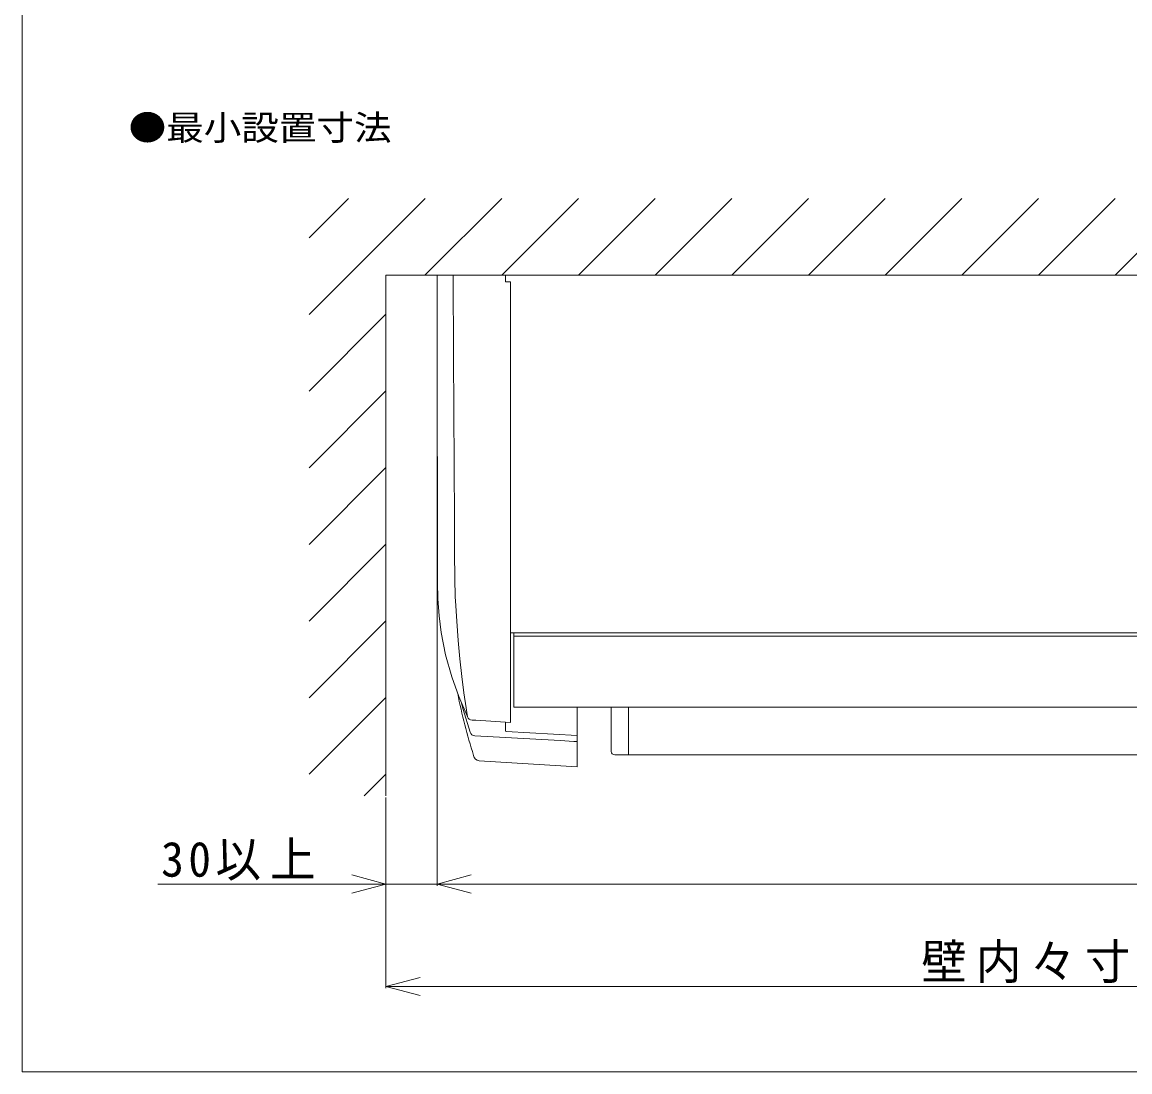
# Model space of a CAD drawing. Units: millimetres, scale not verified. Extents: x -1682 to -296, y -1188 to 1054.
# Drawn here: x -1682 to -1033, y -1188 to -573 of the extents above; entities that cross this region are included whole.
import ezdxf
from ezdxf.enums import TextEntityAlignment as Align

# ---------------------------------------------------------------- set-up
doc = ezdxf.new("R2010")
doc.units = ezdxf.units.MM
doc.header["$LTSCALE"] = 4
doc.linetypes.add('DASHED3', pattern=[4, 3, -1])
doc.layers.add('0-1_USER1', color=3, linetype='Continuous')
for name, color, linetype, lineweight in [('0-2_YKK_ZWAK', 7, 'Continuous', 9), ('0-5_YKK_A1', 4, 'DASHED3', 9), ('0-6_YKK_D', 6, 'Continuous', 9), ('0-7_YSS_K', 3, 'Continuous', 9)]:
    doc.layers.add(name, color=color, linetype=linetype, lineweight=lineweight)
doc.styles.add('ＭＳ ゴシック', font='')
doc.styles.get('ＭＳ ゴシック').set_extended_font_data('MS Gothic')

msp = doc.modelspace()

# ---------------------------------------------------------------- linework, layer by layer
at = {"layer": '0-2_YKK_ZWAK'}
for p, q in [((-1682, -1188), (-1682, 996)), ((-296, -1188), (-1682, -1188))]:
    msp.add_line(p, q, dxfattribs=at)
at = {"layer": '0-5_YKK_A1', "linetype": 'Continuous'}
for p, q in [((-1438.998, -721.274), (-1438.997, -723.274)), ((-1438.998, -721.274), (-1429.614, -721.274)), ((-1438.997, -723.274), (-1438.99, -731.274)), ((-1429.369, -768.585), (-1429.614, -721.274)), ((-1429.614, -721.274), (-1426.926, -721.274)), ((-1399, -721.274), (-1426.926, -721.274)), ((-1399, -721.274), (-1399, -725.274)), ((-1399, -725.274), (-1396, -725.274)), ((-1396, -725.274), (-1396, -894.647)), ((-1438.99, -731.274), (-1438.961, -763.274)), ((-1438.961, -763.274), (-1438.832, -891.274)), ((-1428.863, -864.523), (-1429.369, -768.585)), ((-1428.735, -888.507), (-1428.863, -864.523)), ((-1428.703, -894.503), (-1428.735, -888.507)), ((-1438.832, -891.274), (-1438.821, -901.119)), ((-1396, -894.647), (-1396, -912.791)), ((-1438.821, -901.119), (-1438.62, -910.964)), ((-1438.62, -910.964), (-1437.872, -920.821)), ((-1427.494, -923.961), (-1428.227, -912.124)), ((-1396, -983.318), (-1396, -912.791)), ((-1437.872, -920.821), (-1436.577, -930.652)), ((-1426.614, -935.311), (-1427.494, -923.961)), ((-1436.577, -930.652), (-1433.995, -943.699)), ((-1396, -930.766), (-582, -930.766)), ((-1396, -930.766), (-584, -930.766)), ((-1394, -932.754), (-584, -932.754)), ((-1425.628, -946.133), (-1426.614, -935.311)), ((-1433.995, -943.699), (-1430.435, -956.59)), ((-1424.531, -956.357), (-1425.628, -946.133)), ((-1430.435, -956.59), (-1426.353, -968.105)), ((-1423.329, -965.931), (-1424.531, -956.357)), ((-1422.03, -974.781), (-1423.329, -965.931)), ((-1426.353, -968.105), (-1421.458, -979.363)), ((-1423.721, -975.691), (-1424.632, -972.063)), ((-1419.641, -989.055), (-1423.721, -975.691)), ((-1421.352, -978.895), (-1422.03, -974.781)), ((-1421.458, -979.363), (-1421.163, -979.97)), ((-1421.179, -979.886), (-1421.352, -978.895)), ((-1357, -974.397), (-1357, -1009.274)), ((-1336.999, -974.397), (-1336.999, -1000.316)), ((-1326.999, -974.397), (-1326.999, -1002.316)), ((-1421.182, -979.979), (-1421.163, -979.97)), ((-1421.163, -979.97), (-1421.179, -979.886)), ((-1418.555, -981.895), (-1416.243, -982.042)), ((-1416.243, -982.042), (-1396, -983.318)), ((-1399, -988.073), (-1399, -983.129)), ((-1398.93, -992.151), (-1416.945, -991.122)), ((-1366.983, -993.974), (-1398.93, -992.151)), ((-1357, -990.947), (-1398.528, -988.581)), ((-1358.997, -994.43), (-1366.983, -993.974)), ((-1357, -994.544), (-1358.997, -994.43)), ((-1414.294, -1005.769), (-1357, -1009.274))]:
    msp.add_line(p, q, dxfattribs=at)
for points in [[(-1394, -930.766), (-1394, -974.397), (-584, -974.397)], [(-1334.999, -1002.316), (-1326.999, -1002.316), (-651.001, -1002.316)]]:
    msp.add_lwpolyline(points, dxfattribs=at)
for centre, radius, start, end in [((-1068.454, -893.581), 360.25, 180.14668, 182.95038), ((-1107.868, -903.406), 325.241, 191.1761, 197.75821), ((-1418.356, -978.866), 3.036, 201.48222, 266.23865), ((-1416.771, -988.103), 3.024, 198.35182, 266.69781), ((-1398.467, -988.051), 0.533, 177.6682, 263.51167), ((-1413.867, -1001.976), 3.798, 189.50418, 263.50618), ((-1334.999, -1000.316), 2, 180, 270)]:
    msp.add_arc(centre, radius, start, end, dxfattribs=at)
at = {"layer": '0-6_YKK_D'}
for p, q in [((-1438.998, -722.274), (-1438.998, -1079)), ((-1438.998, -722.274), (-1438.998, -1079)), ((-1469, -1027.274), (-1469, -1079)), ((-1469, -1027.274), (-1469, -1139)), ((-1489, -1072.641), (-1469, -1078)), ((-1438.998, -1078), (-1418.998, -1072.641)), ((-1438.998, -1078), (-1418.998, -1072.641)), ((-1489, -1078), (-1602.6, -1078)), ((-1469, -1078), (-1489, -1078)), ((-1469, -1078), (-1489, -1083.359)), ((-1438.998, -1078), (-1469, -1078)), ((-1438.998, -1078), (-1418.998, -1078)), ((-1418.998, -1083.359), (-1438.998, -1078)), ((-1438.998, -1078), (-1418.998, -1078)), ((-1418.998, -1083.359), (-1438.998, -1078)), ((-1418.998, -1078), (-1398.998, -1078)), ((-1418.998, -1078), (-559.002, -1078)), ((-1469, -1138), (-1449, -1132.641)), ((-1469, -1138), (-1449, -1138)), ((-1449, -1143.359), (-1469, -1138)), ((-1449, -1138), (-529, -1138))]:
    msp.add_line(p, q, dxfattribs=at)
at = {"layer": '0-7_YSS_K'}
for p, q in [((-1514, -744.29), (-1445.984, -676.274)), ((-1514, -699.389), (-1490.885, -676.274)), ((-1446.082, -721.274), (-1401.082, -676.274)), ((-1401.181, -721.274), (-1356.181, -676.274)), ((-1356.28, -721.274), (-1311.28, -676.274)), ((-1311.379, -721.274), (-1266.379, -676.274)), ((-1266.477, -721.274), (-1221.477, -676.274)), ((-1221.576, -721.274), (-1176.576, -676.274)), ((-1176.675, -721.274), (-1131.675, -676.274)), ((-1131.773, -721.274), (-1086.773, -676.274)), ((-1086.872, -721.274), (-1041.872, -676.274)), ((-1041.971, -721.274), (-996.971, -676.274)), ((-1469, -721.274), (-1469, -1026.274)), ((-1468.998, -721.274), (-509, -721.274)), ((-1514, -789.191), (-1469, -744.191)), ((-1514, -834.093), (-1469, -789.093)), ((-1514, -878.994), (-1469, -833.994)), ((-1514, -923.895), (-1469, -878.895)), ((-1514, -968.796), (-1469, -923.796)), ((-1514, -1013.698), (-1469, -968.698)), ((-1481.675, -1026.274), (-1469, -1013.599))]:
    msp.add_line(p, q, dxfattribs=at)

# ---------------------------------------------------------------- texts
at = {"layer": '0-1_USER1', "style": 'ＭＳ ゴシック', "width": 1.1}
msp.add_text('●最小設置寸法', height=14.66, dxfattribs=at).set_placement((-1619.64, -646.588), align=Align.BOTTOM_LEFT)
at = {"layer": '0-6_YKK_D', "color": 2, "char_height": 20.53, "attachment_point": 7, "style": 'ＭＳ ゴシック'}
for s, insert in [('\\T1.2;\\W0.95;30以上', (-1600.6, -1076)), ('\\T1.2;\\W0.95;壁内々寸法\\~=\\~製品W+60', (-1155.4, -1136))]:
    msp.add_mtext(s, dxfattribs=dict(at, insert=insert))

doc.saveas('drawing.dxf')
